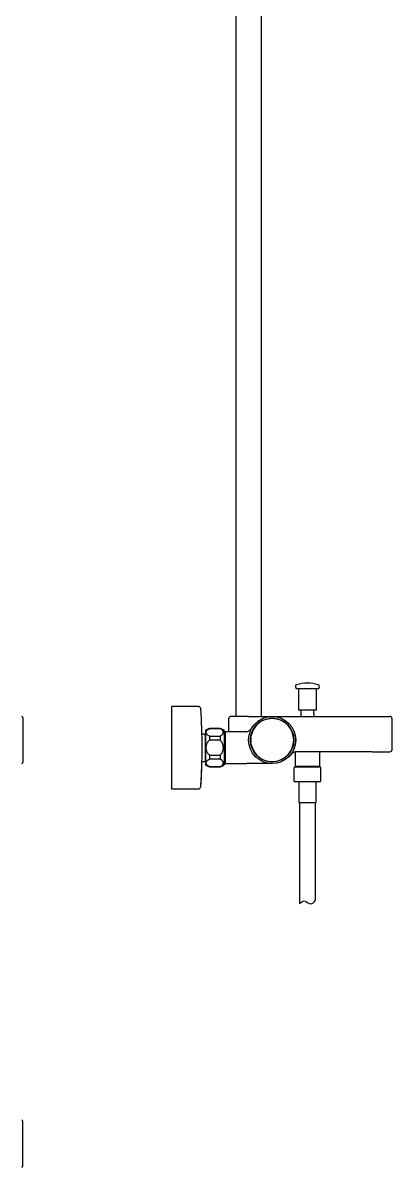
# Model space of a CAD drawing. Header units: millimetres. Extents: x 169 to 4368, y -1049 to 1924.
# Drawn here: x 469 to 500.4, y 1021.9 to 1119 of the extents above; entities that cross this region are included whole.
import ezdxf

# ---------------------------------------------------------------- set-up
doc = ezdxf.new("R2010")
doc.units = ezdxf.units.MM

msp = doc.modelspace()

# ---------------------------------------------------------------- linework, layer by layer
for p, q in [((487.139, 1163.105), (487.139, 1060.135)), ((489.339, 1060.135), (489.339, 1163.105)), ((492.329, 1062.496), (494.149, 1062.496)), ((492.479, 1062.496), (492.479, 1060.708)), ((493.999, 1060.708), (493.999, 1062.496)), ((481.689, 1060.975), (481.689, 1053.975)), ((483.967, 1060.975), (481.689, 1060.975)), ((482.069, 1060.975), (481.689, 1060.975)), ((469.044, 1060.025), (469.044, 1056.225)), ((486.539, 1059.935), (486.539, 1058.825)), ((488.239, 1060.135), (486.739, 1060.135)), ((488.239, 1060.135), (498.739, 1060.135)), ((493.949, 1060.658), (492.529, 1060.658)), ((492.686, 1060.658), (492.682, 1060.135)), ((493.796, 1060.135), (493.792, 1060.658)), ((498.739, 1060.135), (500.239, 1060.135)), ((500.439, 1057.325), (500.439, 1059.935)), ((481.689, 1059.475), (481.689, 1055.475)), ((485.809, 1059.1), (484.909, 1059.1)), ((484.909, 1059.1), (484.909, 1059.087)), ((485.809, 1059.087), (484.909, 1059.087)), ((485.809, 1059.1), (485.809, 1059.087)), ((488.362, 1059), (488.365, 1059.004)), ((488.501, 1059.166), (488.365, 1059.004)), ((488.501, 1059.166), (488.705, 1059.408)), ((488.618, 1059.305), (488.618, 1059.305)), ((488.706, 1059.409), (488.705, 1059.408)), ((484.274, 1058.639), (484.543, 1058.639)), ((484.549, 1058.639), (484.543, 1058.639)), ((484.549, 1058.52), (484.549, 1058.639)), ((484.549, 1058.52), (484.549, 1056.43)), ((484.549, 1058.52), (484.559, 1058.512)), ((484.559, 1058.925), (484.559, 1056.025)), ((484.909, 1058.462), (485.809, 1058.462)), ((484.909, 1058.462), (484.909, 1058.1)), ((485.809, 1058.1), (484.909, 1058.1)), ((485.809, 1058.462), (485.809, 1058.1)), ((486.159, 1058.925), (486.159, 1056.025)), ((486.169, 1058.52), (486.159, 1058.512)), ((486.169, 1058.52), (486.169, 1056.43)), ((486.239, 1058.52), (486.169, 1058.52)), ((486.239, 1058.775), (486.239, 1056.175)), ((487.982, 1058.825), (486.289, 1058.825)), ((492.191, 1057.122), (492.191, 1055.885)), ((498.739, 1057.125), (492.236, 1057.125)), ((494.287, 1055.885), (494.287, 1057.125)), ((498.739, 1057.125), (500.239, 1057.125)), ((484.274, 1056.311), (484.543, 1056.311)), ((484.549, 1056.311), (484.543, 1056.311)), ((484.559, 1056.438), (484.549, 1056.43)), ((484.549, 1056.43), (484.549, 1056.311)), ((484.909, 1056.85), (485.809, 1056.85)), ((484.909, 1056.85), (484.909, 1056.488)), ((485.809, 1056.488), (484.909, 1056.488)), ((485.809, 1056.85), (485.809, 1056.488)), ((486.159, 1056.438), (486.169, 1056.43)), ((486.169, 1056.43), (486.239, 1056.43)), ((486.289, 1056.125), (488.092, 1056.125)), ((490.236, 1056.125), (488.094, 1056.125)), ((491.802, 1056.878), (491.802, 1056.878)), ((484.909, 1055.863), (485.809, 1055.863)), ((484.909, 1055.863), (484.909, 1055.85)), ((484.909, 1055.85), (485.809, 1055.85)), ((485.809, 1055.863), (485.809, 1055.85)), ((492.089, 1055.715), (492.089, 1054.665)), ((494.299, 1055.815), (492.179, 1055.815)), ((492.191, 1055.885), (492.191, 1055.815)), ((494.287, 1055.885), (492.191, 1055.885)), ((492.307, 1055.815), (492.307, 1055.885)), ((494.17, 1055.815), (494.17, 1055.885)), ((494.287, 1055.815), (494.287, 1055.885)), ((494.389, 1054.665), (494.389, 1055.715)), ((494.289, 1054.565), (492.189, 1054.565)), ((492.504, 1054.565), (492.504, 1052.815)), ((493.974, 1052.815), (493.974, 1054.565)), ((481.689, 1053.975), (483.967, 1053.975)), ((492.504, 1052.815), (493.974, 1052.815)), ((492.549, 1052.815), (492.549, 1052.503)), ((492.549, 1052.503), (492.549, 1044.221)), ((493.929, 1052.735), (493.929, 1052.815)), ((493.929, 1044.532), (493.929, 1052.815)), ((469.044, 1021.962), (469.044, 1025.762))]:
    msp.add_line(p, q)
for radius in [2, 1.85]:
    msp.add_circle((490.239, 1058.125), radius)
for centre, radius, start, end in [((493.239, 1060.158), 2.8, 70.76274, 109.23726), ((492.369, 1062.651), 0.16, 109.23726, 255.53003), ((494.109, 1062.651), 0.16, 284.46997, 70.76274), ((483.967, 1060.775), 0.2, 4.22427, 90), ((468.944, 1060.025), 0.1, 0, 90), ((439.289, 1057.475), 45, 355.77573, 4.22427), ((486.739, 1059.935), 0.2, 90, 180), ((490.239, 1058.125), 1.83, 189.81818, 170.18182), ((490.239, 1057.977), 2.141, 104.92538, 107.15496), ((490.031, 1059.876), 0.0862, 95.95225, 123.27584), ((490.447, 1059.876), 0.0862, 56.72416, 83.76399), ((492.529, 1060.708), 0.05, 180, 270), ((493.949, 1060.708), 0.05, 270, 0), ((500.239, 1059.935), 0.2, 0, 90), ((485.172, 1058.135), 1, 105.28201, 127.8481), ((485.545, 1058.135), 1, 52.1519, 74.71799), ((449.205, 1092.146), 51.302, 320.11616, 320.22672), ((490.026, 1058.386), 1.664, 124.99395, 126.0535), ((491.973, 1059.035), 0.05, 27.48651, 61.32144), ((486.289, 1058.775), 0.05, 90, 180), ((488.453, 1058.422), 0.02, 185.65374, 192.89174), ((488.942, 1058.349), 0.514, 170.18935, 171.57359), ((487.17, 1058.125), 1.297, 346.98487, 13.01513), ((490.243, 1058.115), 2, 332.51357, 22.00418), ((490.225, 1058.124), 2.013, 359.5729, 0.51654), ((488.453, 1057.828), 0.02, 167.10864, 174.3585), ((488.942, 1057.901), 0.514, 188.42641, 189.81065), ((491.973, 1057.215), 0.05, 298.67856, 332.51349), ((492.247, 1056.67), 0.455, 91.38604, 120.85641), ((492.246, 1056.674), 0.451, 120.97575, 120.98372), ((500.239, 1057.325), 0.2, 270, 0), ((468.944, 1056.225), 0.1, 270, 0), ((486.289, 1056.175), 0.05, 180, 270), ((488.094, 1057.125), 1, 269.92739, 270), ((489.933, 1056.387), 0.0857, 233.43667, 260.47312), ((490.544, 1056.387), 0.0857, 279.7966, 306.56333), ((439.289, 1057.475), 45, 355.77573, 358.07825), ((485.172, 1056.815), 1, 232.1519, 254.71799), ((485.545, 1056.815), 1, 285.28201, 307.8481), ((492.189, 1055.715), 0.1, 95.73917, 180), ((494.289, 1055.715), 0.1, 0, 84.26083), ((483.967, 1054.175), 0.2, 270, 355.77573), ((492.189, 1054.665), 0.1, 180, 270), ((494.289, 1054.665), 0.1, 270, 0), ((468.944, 1025.762), 0.1, 0, 90), ((468.944, 1021.962), 0.1, 270, 0)]:
    msp.add_arc(centre, radius, start, end)
for points, knots in [([(484.909, 1058.462), (484.884, 1058.47), (484.862, 1058.48), (484.82, 1058.5), (484.801, 1058.512), (484.774, 1058.529), (484.766, 1058.535), (484.754, 1058.545), (484.75, 1058.548), (484.742, 1058.554), (484.738, 1058.557), (484.72, 1058.574), (484.707, 1058.587), (484.685, 1058.614), (484.675, 1058.628), (484.662, 1058.649), (484.658, 1058.657), (484.652, 1058.671), (484.648, 1058.678), (484.64, 1058.7), (484.636, 1058.715), (484.631, 1058.744), (484.629, 1058.759), (484.629, 1058.781), (484.63, 1058.789), (484.631, 1058.804), (484.632, 1058.811), (484.636, 1058.833), (484.64, 1058.848), (484.651, 1058.876), (484.658, 1058.891), (484.67, 1058.912), (484.675, 1058.919), (484.682, 1058.929), (484.685, 1058.933), (484.69, 1058.94), (484.693, 1058.943), (484.707, 1058.961), (484.72, 1058.974), (484.749, 1059), (484.765, 1059.012), (484.787, 1059.027), (484.791, 1059.03), (484.801, 1059.036), (484.805, 1059.039), (484.82, 1059.047), (484.83, 1059.053), (484.862, 1059.068), (484.884, 1059.078), (484.909, 1059.087)], [0, 0, 0, 0, 0.0625, 0.0625, 0.125, 0.125, 0.15625, 0.15625, 0.171875, 0.171875, 0.1875, 0.1875, 0.25, 0.25, 0.3125, 0.3125, 0.34375, 0.34375, 0.375, 0.375, 0.4375, 0.4375, 0.5, 0.5, 0.53125, 0.53125, 0.5625, 0.5625, 0.625, 0.625, 0.6875, 0.6875, 0.71875, 0.71875, 0.734375, 0.734375, 0.75, 0.75, 0.8125, 0.8125, 0.875, 0.875, 0.890625, 0.890625, 0.90625, 0.90625, 0.9375, 0.9375, 1, 1, 1, 1]), ([(485.809, 1058.462), (485.833, 1058.47), (485.856, 1058.48), (485.897, 1058.5), (485.917, 1058.512), (485.943, 1058.529), (485.952, 1058.535), (485.964, 1058.545), (485.968, 1058.548), (485.976, 1058.554), (485.979, 1058.557), (485.997, 1058.574), (486.01, 1058.587), (486.033, 1058.614), (486.043, 1058.628), (486.055, 1058.649), (486.059, 1058.657), (486.066, 1058.671), (486.069, 1058.678), (486.078, 1058.7), (486.082, 1058.715), (486.087, 1058.744), (486.088, 1058.759), (486.088, 1058.781), (486.088, 1058.789), (486.087, 1058.804), (486.086, 1058.811), (486.082, 1058.833), (486.078, 1058.848), (486.067, 1058.876), (486.06, 1058.891), (486.048, 1058.912), (486.043, 1058.919), (486.036, 1058.929), (486.033, 1058.933), (486.028, 1058.94), (486.025, 1058.943), (486.011, 1058.961), (485.998, 1058.974), (485.969, 1059), (485.953, 1059.012), (485.931, 1059.027), (485.926, 1059.03), (485.917, 1059.036), (485.912, 1059.039), (485.898, 1059.047), (485.888, 1059.053), (485.856, 1059.068), (485.833, 1059.078), (485.809, 1059.087)], [0, 0, 0, 0, 0.0625, 0.0625, 0.125, 0.125, 0.15625, 0.15625, 0.171875, 0.171875, 0.1875, 0.1875, 0.25, 0.25, 0.3125, 0.3125, 0.34375, 0.34375, 0.375, 0.375, 0.4375, 0.4375, 0.5, 0.5, 0.53125, 0.53125, 0.5625, 0.5625, 0.625, 0.625, 0.6875, 0.6875, 0.71875, 0.71875, 0.734375, 0.734375, 0.75, 0.75, 0.8125, 0.8125, 0.875, 0.875, 0.890625, 0.890625, 0.90625, 0.90625, 0.9375, 0.9375, 1, 1, 1, 1]), ([(487.982, 1058.825), (488.019, 1058.825), (488.055, 1058.829), (488.126, 1058.845), (488.16, 1058.856), (488.226, 1058.887), (488.258, 1058.906), (488.315, 1058.95), (488.342, 1058.976), (488.365, 1059.004)], [0, 0, 0, 0, 0.25, 0.25, 0.5, 0.5, 0.75, 0.75, 1, 1, 1, 1]), ([(484.909, 1056.85), (484.903, 1056.854), (484.897, 1056.859), (484.885, 1056.868), (484.879, 1056.873), (484.862, 1056.887), (484.851, 1056.897), (484.83, 1056.918), (484.82, 1056.929), (484.805, 1056.946), (484.801, 1056.952), (484.791, 1056.963), (484.787, 1056.969), (484.764, 1056.999), (484.748, 1057.024), (484.72, 1057.076), (484.707, 1057.102), (484.69, 1057.143), (484.684, 1057.157), (484.677, 1057.178), (484.675, 1057.185), (484.67, 1057.2), (484.668, 1057.207), (484.658, 1057.242), (484.651, 1057.271), (484.64, 1057.329), (484.636, 1057.358), (484.632, 1057.402), (484.631, 1057.417), (484.63, 1057.439), (484.63, 1057.447), (484.629, 1057.462), (484.629, 1057.469), (484.629, 1057.506), (484.632, 1057.565), (484.64, 1057.624), (484.651, 1057.682), (484.658, 1057.71), (484.669, 1057.746), (484.671, 1057.753), (484.676, 1057.767), (484.683, 1057.788), (484.691, 1057.809), (484.708, 1057.85), (484.72, 1057.876), (484.749, 1057.927), (484.765, 1057.952), (484.787, 1057.981), (484.792, 1057.987), (484.801, 1057.999), (484.806, 1058.005), (484.82, 1058.021), (484.831, 1058.032), (484.862, 1058.064), (484.885, 1058.083), (484.909, 1058.1)], [0, 0, 0, 0, 0.015625, 0.015625, 0.03125, 0.03125, 0.0625, 0.0625, 0.09375, 0.09375, 0.109375, 0.109375, 0.125, 0.125, 0.1875, 0.1875, 0.25, 0.25, 0.28125, 0.28125, 0.296875, 0.296875, 0.3125, 0.3125, 0.375, 0.375, 0.4375, 0.4375, 0.46875, 0.46875, 0.484375, 0.484375, 0.5, 0.5, 0.5625, 0.625, 0.625, 0.6875, 0.6875, 0.703125, 0.703125, 0.71875, 0.75, 0.75, 0.8125, 0.8125, 0.875, 0.875, 0.890625, 0.890625, 0.90625, 0.90625, 0.9375, 0.9375, 1, 1, 1, 1]), ([(485.809, 1056.85), (485.815, 1056.854), (485.821, 1056.859), (485.833, 1056.868), (485.839, 1056.873), (485.856, 1056.887), (485.867, 1056.897), (485.888, 1056.918), (485.898, 1056.929), (485.912, 1056.946), (485.917, 1056.952), (485.926, 1056.963), (485.931, 1056.969), (485.953, 1056.999), (485.969, 1057.024), (485.998, 1057.076), (486.011, 1057.102), (486.028, 1057.143), (486.033, 1057.157), (486.041, 1057.178), (486.043, 1057.185), (486.048, 1057.2), (486.05, 1057.207), (486.06, 1057.242), (486.067, 1057.271), (486.078, 1057.329), (486.082, 1057.358), (486.086, 1057.402), (486.087, 1057.417), (486.088, 1057.439), (486.088, 1057.447), (486.088, 1057.462), (486.088, 1057.469), (486.088, 1057.506), (486.086, 1057.565), (486.077, 1057.624), (486.066, 1057.682), (486.06, 1057.71), (486.049, 1057.746), (486.047, 1057.753), (486.042, 1057.767), (486.035, 1057.788), (486.027, 1057.809), (486.01, 1057.85), (485.997, 1057.876), (485.969, 1057.927), (485.953, 1057.952), (485.931, 1057.981), (485.926, 1057.987), (485.917, 1057.999), (485.912, 1058.005), (485.897, 1058.021), (485.887, 1058.032), (485.856, 1058.064), (485.833, 1058.083), (485.809, 1058.1)], [0, 0, 0, 0, 0.015625, 0.015625, 0.03125, 0.03125, 0.0625, 0.0625, 0.09375, 0.09375, 0.109375, 0.109375, 0.125, 0.125, 0.1875, 0.1875, 0.25, 0.25, 0.28125, 0.28125, 0.296875, 0.296875, 0.3125, 0.3125, 0.375, 0.375, 0.4375, 0.4375, 0.46875, 0.46875, 0.484375, 0.484375, 0.5, 0.5, 0.5625, 0.625, 0.625, 0.6875, 0.6875, 0.703125, 0.703125, 0.71875, 0.75, 0.75, 0.8125, 0.8125, 0.875, 0.875, 0.890625, 0.890625, 0.90625, 0.90625, 0.9375, 0.9375, 1, 1, 1, 1]), ([(488.434, 1058.425), (488.434, 1058.424), (488.433, 1058.423), (488.433, 1058.422), (488.433, 1058.421), (488.433, 1058.42), (488.433, 1058.42), (488.433, 1058.42)], [0, 0, 0, 0, 0.415236, 0.415236, 0.830471, 0.830471, 1, 1, 1, 1]), ([(488.433, 1057.83), (488.433, 1057.83), (488.433, 1057.83), (488.433, 1057.829), (488.433, 1057.828), (488.433, 1057.827), (488.434, 1057.826), (488.434, 1057.825)], [0, 0, 0, 0, 0.165817, 0.165817, 0.582909, 0.582909, 1, 1, 1, 1]), ([(484.909, 1055.863), (484.884, 1055.872), (484.862, 1055.882), (484.82, 1055.902), (484.801, 1055.913), (484.774, 1055.931), (484.766, 1055.937), (484.754, 1055.947), (484.75, 1055.95), (484.742, 1055.956), (484.738, 1055.959), (484.72, 1055.976), (484.707, 1055.989), (484.685, 1056.016), (484.675, 1056.03), (484.662, 1056.051), (484.658, 1056.059), (484.652, 1056.073), (484.648, 1056.08), (484.64, 1056.102), (484.636, 1056.117), (484.631, 1056.146), (484.629, 1056.161), (484.629, 1056.183), (484.63, 1056.191), (484.631, 1056.205), (484.632, 1056.213), (484.636, 1056.235), (484.64, 1056.249), (484.651, 1056.278), (484.658, 1056.293), (484.67, 1056.314), (484.675, 1056.321), (484.682, 1056.331), (484.685, 1056.335), (484.69, 1056.342), (484.693, 1056.345), (484.707, 1056.363), (484.72, 1056.376), (484.749, 1056.402), (484.765, 1056.414), (484.787, 1056.429), (484.791, 1056.432), (484.801, 1056.438), (484.805, 1056.441), (484.82, 1056.449), (484.83, 1056.454), (484.862, 1056.47), (484.884, 1056.48), (484.909, 1056.488)], [0, 0, 0, 0, 0.0625, 0.0625, 0.125, 0.125, 0.15625, 0.15625, 0.171875, 0.171875, 0.1875, 0.1875, 0.25, 0.25, 0.3125, 0.3125, 0.34375, 0.34375, 0.375, 0.375, 0.4375, 0.4375, 0.5, 0.5, 0.53125, 0.53125, 0.5625, 0.5625, 0.625, 0.625, 0.6875, 0.6875, 0.71875, 0.71875, 0.734375, 0.734375, 0.75, 0.75, 0.8125, 0.8125, 0.875, 0.875, 0.890625, 0.890625, 0.90625, 0.90625, 0.9375, 0.9375, 1, 1, 1, 1]), ([(485.809, 1055.863), (485.833, 1055.872), (485.856, 1055.882), (485.897, 1055.902), (485.917, 1055.913), (485.943, 1055.931), (485.952, 1055.937), (485.964, 1055.947), (485.968, 1055.95), (485.976, 1055.956), (485.979, 1055.959), (485.997, 1055.976), (486.01, 1055.989), (486.033, 1056.016), (486.043, 1056.03), (486.055, 1056.051), (486.059, 1056.059), (486.066, 1056.073), (486.069, 1056.08), (486.078, 1056.102), (486.082, 1056.117), (486.087, 1056.146), (486.088, 1056.161), (486.088, 1056.183), (486.088, 1056.191), (486.087, 1056.205), (486.086, 1056.213), (486.082, 1056.235), (486.078, 1056.249), (486.067, 1056.278), (486.06, 1056.293), (486.048, 1056.314), (486.043, 1056.321), (486.036, 1056.331), (486.033, 1056.335), (486.028, 1056.342), (486.025, 1056.345), (486.011, 1056.363), (485.998, 1056.376), (485.969, 1056.402), (485.953, 1056.414), (485.931, 1056.429), (485.926, 1056.432), (485.917, 1056.438), (485.912, 1056.441), (485.898, 1056.449), (485.888, 1056.454), (485.856, 1056.47), (485.833, 1056.48), (485.809, 1056.488)], [0, 0, 0, 0, 0.0625, 0.0625, 0.125, 0.125, 0.15625, 0.15625, 0.171875, 0.171875, 0.1875, 0.1875, 0.25, 0.25, 0.3125, 0.3125, 0.34375, 0.34375, 0.375, 0.375, 0.4375, 0.4375, 0.5, 0.5, 0.53125, 0.53125, 0.5625, 0.5625, 0.625, 0.625, 0.6875, 0.6875, 0.71875, 0.71875, 0.734375, 0.734375, 0.75, 0.75, 0.8125, 0.8125, 0.875, 0.875, 0.890625, 0.890625, 0.90625, 0.90625, 0.9375, 0.9375, 1, 1, 1, 1]), ([(492.549, 1044.221), (492.681, 1044.341), (492.993, 1044.627), (493.481, 1044.031), (493.799, 1044.38), (493.929, 1044.532)], [0, 0, 0, 0, 0.305452, 0.65711, 1, 1, 1, 1])]:
    msp.add_open_spline(points, degree=3, knots=knots)
msp.add_open_spline([(491.802, 1056.877), (491.858, 1056.948), (491.932, 1057.014), (492.014, 1057.061)], degree=3)

doc.saveas('drawing.dxf')
